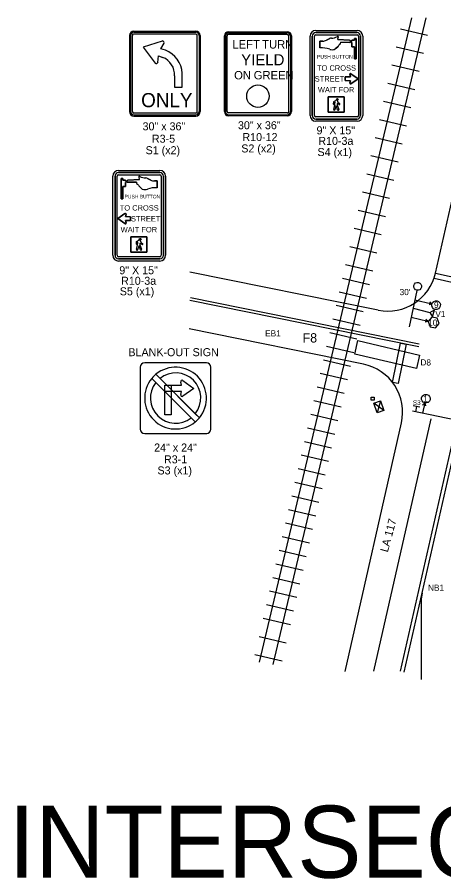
# Model space of a CAD drawing. Extents: x 2 to 756, y 30 to 956.
# Drawn here: x 24.8 to 202.5, y 597.3 to 956 of the extents above; entities that cross this region are included whole.
import ezdxf

# ---------------------------------------------------------------- set-up
doc = ezdxf.new("R2010")
doc.units = 0
for name, color, linetype in [('RW Markers', 7, 'Continuous'), ('TSI Intersection', 7, 'Continuous'), ('TSI Signal', 7, 'Continuous')]:
    doc.layers.add(name, color=color, linetype=linetype)

msp = doc.modelspace()

# ---------------------------------------------------------------- linework, layer by layer
at = {"layer": 'RW Markers'}
for p, q in [((71.53, 948.43), (71.53, 916.74)), ((72.02, 948.43), (72.02, 916.74)), ((72.42, 949.38), (72.42, 949.38)), ((72.94, 948.86), (72.42, 949.38)), ((72.94, 948.86), (72.42, 949.38)), ((72.76, 916.74), (72.76, 948.43)), ((73.37, 950.27), (99.16, 950.27)), ((73.37, 949.78), (99.16, 949.78)), ((99.16, 949.04), (73.37, 949.04)), ((99.77, 916.74), (99.77, 948.43)), ((100.51, 948.43), (100.51, 916.74)), ((101, 948.43), (101, 916.74)), ((111.06, 916.75), (111.06, 948.24)), ((111.49, 948.24), (111.49, 916.75)), ((112.39, 948.65), (111.88, 949.17)), ((112.39, 948.65), (111.88, 949.17)), ((112.22, 916.75), (112.22, 948.24)), ((112.81, 949.99), (137.3, 949.99)), ((112.81, 949.55), (137.3, 949.55)), ((137.3, 948.82), (112.81, 948.82)), ((137.88, 916.75), (137.88, 948.24)), ((138.61, 948.24), (138.61, 916.75)), ((139.04, 948.24), (139.04, 916.75)), ((147.67, 948.13), (147.67, 915.16)), ((148.58, 915.16), (148.58, 948.13)), ((166.33, 949.63), (149.18, 949.63)), ((149.18, 948.73), (166.33, 948.73)), ((154.94, 947.15), (153.59, 946.46)), ((153.59, 946.46), (154.94, 947.15)), ((166.93, 948.13), (166.93, 915.16)), ((167.83, 915.16), (167.83, 948.13)), ((85.19, 946.14), (77.18, 943.64)), ((77.18, 943.64), (82.23, 936.92)), ((84.56, 942.92), (85.94, 945.2)), ((85.94, 945.2), (85.89, 945.11)), ((157.26, 942.82), (158.29, 943.78)), ((158.29, 943.78), (157.26, 942.82)), ((163.22, 946.44), (158.31, 946.74)), ((158.31, 946.74), (163.22, 946.44)), ((159.59, 945.59), (163.41, 945.56)), ((163.41, 945.56), (159.59, 945.59)), ((83.38, 937.25), (83.59, 939.9)), ((83.59, 939.9), (85.36, 939.33)), ((86.55, 942.27), (84.56, 942.92)), ((83.39, 937.36), (83.38, 937.25)), ((93.51, 926.93), (93.51, 932.72)), ((90.32, 931.6), (90.32, 926.93)), ((90.32, 926.93), (93.51, 926.93)), ((156.59, 919.85), (156.63, 920.88)), ((156.59, 919.85), (156.63, 920.88)), ((156.66, 920.94), (157.54, 921.43)), ((156.66, 920.94), (157.54, 921.43)), ((157.56, 918.97), (157.1, 917.45)), ((157.56, 918.97), (157.1, 917.45)), ((158.27, 917.5), (157.73, 918.92)), ((158.27, 917.5), (157.73, 918.92)), ((158.03, 921.4), (158.03, 921.4)), ((158.95, 919.73), (158.24, 920.12)), ((158.95, 919.73), (158.24, 920.12)), ((158.69, 920.37), (159.16, 920.01)), ((158.69, 920.37), (159.16, 920.01)), ((99.16, 916.13), (73.37, 916.13)), ((73.37, 915.39), (99.16, 915.39)), ((73.37, 914.9), (99.16, 914.9)), ((100.12, 915.79), (99.59, 916.31)), ((100.12, 915.79), (99.59, 916.31)), ((137.3, 916.17), (112.81, 916.17)), ((112.81, 915.44), (137.3, 915.44)), ((137.3, 915), (112.81, 915)), ((138.22, 915.82), (137.71, 916.34)), ((138.22, 915.82), (137.71, 916.34)), ((166.33, 914.56), (149.18, 914.56)), ((149.18, 913.65), (166.33, 913.65)), ((65.5, 889.87), (65.5, 856.9)), ((66.4, 856.9), (66.4, 889.87)), ((84.15, 891.38), (67, 891.38)), ((67, 890.47), (84.15, 890.47)), ((84.75, 889.87), (84.75, 856.9)), ((85.65, 856.9), (85.65, 889.87)), ((74.4, 887.33), (70.59, 887.31)), ((70.59, 887.31), (74.4, 887.33)), ((70.78, 888.19), (75.69, 888.49)), ((75.69, 888.49), (70.78, 888.19)), ((79.05, 888.9), (80.41, 888.2)), ((80.41, 888.2), (79.05, 888.9)), ((76.73, 884.57), (75.71, 885.53)), ((75.71, 885.53), (76.73, 884.57)), ((74.41, 861.6), (74.45, 862.63)), ((74.41, 861.6), (74.45, 862.63)), ((74.48, 862.69), (75.36, 863.18)), ((74.48, 862.69), (75.36, 863.18)), ((75.85, 863.14), (75.85, 863.14)), ((76.77, 861.47), (76.06, 861.87)), ((76.77, 861.47), (76.06, 861.87)), ((76.51, 862.11), (76.98, 861.76)), ((76.51, 862.11), (76.98, 861.76)), ((75.38, 860.72), (74.92, 859.2)), ((75.38, 860.72), (74.92, 859.2)), ((76.09, 859.25), (75.56, 860.66)), ((76.09, 859.25), (75.56, 860.66)), ((84.15, 856.3), (67, 856.3)), ((67, 855.4), (84.15, 855.4)), ((103.59, 812.17), (77.87, 812.17)), ((76.03, 810.33), (76.03, 784.57)), ((100.65, 789.26), (82.55, 807.38)), ((82.55, 807.38), (84.25, 805.68)), ((105.43, 784.57), (105.43, 810.33)), ((80.81, 805.65), (98.91, 787.53)), ((80.81, 805.65), (82.51, 803.95)), ((98.95, 790.96), (84.25, 805.68)), ((93.25, 802.86), (92.88, 804.12)), ((93.78, 804.76), (98.38, 801.5)), ((86.22, 802.86), (93.25, 802.86)), ((86.22, 800.15), (86.22, 802.86)), ((86.22, 790.53), (86.22, 802.86)), ((86.22, 802.86), (88.94, 802.86)), ((93.25, 800.15), (86.22, 800.15)), ((88.94, 802.86), (88.94, 790.53)), ((92.88, 798.89), (93.25, 800.15)), ((98.38, 801.5), (93.78, 798.25)), ((88.94, 790.53), (86.22, 790.53)), ((97.21, 789.23), (98.91, 787.53)), ((98.95, 790.96), (100.65, 789.26)), ((77.87, 782.74), (103.59, 782.74)), ((103.69, 782.74), (103.84, 782.59))]:
    msp.add_line(p, q, dxfattribs=at)
for points in [[(146.77, 915.16), (146.77, 948.13)], [(147.67, 915.16), (147.67, 948.13)], [(148.58, 915.16), (148.58, 948.13)], [(149.18, 950.53), (166.33, 950.53)], [(149.18, 949.63), (166.33, 949.63)], [(149.18, 948.73), (166.33, 948.73)], [(165.31, 938.65), (165.31, 943.74), (164.17, 943.74), (164.17, 945.49), (163.81, 945.49), (163.81, 946.01), (164.17, 946.01), (164.17, 946.15), (164.17, 946.45), (165.26, 946.45), (165.26, 947.12), (165.93, 947.12), (165.93, 938.65), (165.37, 938.65), (165.31, 938.65)], [(166.93, 948.13), (166.93, 915.16)], [(167.83, 948.13), (167.83, 915.16)], [(168.73, 948.13), (168.73, 915.16)], [(152.08, 946.13), (150.89, 946.13), (150.89, 943.23)], [(150.89, 943.23), (150.89, 946.13), (152.08, 946.13)], [(163.3, 928.67), (163.58, 929.61), (161.43, 929.63), (161.43, 931.21), (163.57, 931.21), (163.28, 932.24)], [(163.28, 932.24), (163.57, 931.21), (161.43, 931.21), (161.43, 929.63), (163.58, 929.61), (163.3, 928.67)], [(163.82, 932.52), (166.78, 930.43), (163.81, 928.37)], [(163.81, 928.37), (166.78, 930.43), (163.82, 932.52)], [(154.31, 916.54), (160.99, 916.54), (160.99, 922.88), (154.31, 922.88), (154.31, 916.54)], [(156.64, 917.66), (157.11, 919.41), (157.15, 920.36), (157.19, 920.58), (157.07, 920.61), (156.92, 919.8)], [(156.64, 917.66), (157.11, 919.41), (157.15, 920.36), (157.19, 920.58), (157.07, 920.61), (156.92, 919.8)], [(158.01, 919.97), (158.06, 919.52), (158.75, 917.68)], [(158.01, 919.97), (158.06, 919.52), (158.75, 917.68)], [(166.33, 914.56), (149.18, 914.56)], [(166.33, 913.65), (149.18, 913.65)], [(166.33, 912.75), (149.18, 912.75)], [(64.59, 856.9), (64.59, 889.87)], [(65.5, 856.9), (65.5, 889.87)], [(66.4, 856.9), (66.4, 889.87)], [(67, 892.28), (84.15, 892.28)], [(67, 891.38), (84.15, 891.38)], [(67, 890.47), (84.15, 890.47)], [(84.75, 889.87), (84.75, 856.9)], [(85.65, 889.87), (85.65, 856.9)], [(86.55, 889.87), (86.55, 856.9)], [(68.69, 880.39), (68.69, 885.49), (69.83, 885.49), (69.83, 887.24), (70.19, 887.24), (70.19, 887.75), (69.83, 887.75), (69.83, 887.89), (69.83, 888.2), (68.73, 888.2), (68.73, 888.87), (68.07, 888.87), (68.07, 880.4), (68.63, 880.4), (68.69, 880.39)], [(81.91, 887.88), (83.11, 887.87), (83.11, 884.98)], [(83.11, 884.98), (83.11, 887.87), (81.91, 887.88)], [(69.61, 870.1), (66.65, 872.18), (69.62, 874.25)], [(69.62, 874.25), (66.65, 872.18), (69.61, 870.1)], [(70.13, 873.94), (69.85, 873.01), (71.99, 872.98), (71.99, 871.4), (69.85, 871.4), (70.15, 870.38)], [(70.15, 870.38), (69.85, 871.4), (71.99, 871.4), (71.99, 872.98), (69.85, 873.01), (70.13, 873.94)], [(72.13, 858.28), (78.81, 858.28), (78.81, 864.63), (72.13, 864.63), (72.13, 858.28)], [(74.47, 859.41), (74.93, 861.16), (74.97, 862.1), (75.01, 862.33), (74.89, 862.35), (74.75, 861.55)], [(74.47, 859.41), (74.93, 861.16), (74.97, 862.1), (75.01, 862.33), (74.89, 862.35), (74.75, 861.55)], [(75.83, 861.72), (75.88, 861.27), (76.57, 859.43)], [(75.83, 861.72), (75.88, 861.27), (76.57, 859.43)], [(84.15, 856.3), (67, 856.3)], [(84.15, 855.4), (67, 855.4)], [(84.15, 854.5), (67, 854.5)]]:
    msp.add_lwpolyline(points, dxfattribs=at)
for points in [[(165.37, 938.65), (165.93, 938.65), (165.93, 947.12), (165.26, 947.12), (165.26, 946.45), (164.17, 946.45), (164.17, 946.15), (164.17, 946.15), (164.17, 946.01), (163.81, 946.01), (163.81, 945.49), (164.17, 945.49), (164.17, 943.74), (165.31, 943.74), (165.31, 938.65)], [(154.31, 922.88), (160.99, 922.88), (160.99, 916.54), (154.31, 916.54)], [(68.63, 880.4), (68.07, 880.4), (68.07, 888.87), (68.73, 888.87), (68.73, 888.2), (69.83, 888.2), (69.83, 887.89), (69.83, 887.89), (69.83, 887.75), (70.19, 887.75), (70.19, 887.24), (69.83, 887.24), (69.83, 885.49), (68.69, 885.49), (68.69, 880.39)], [(72.13, 864.63), (78.81, 864.63), (78.81, 858.28), (72.13, 858.28)]]:
    msp.add_lwpolyline(points, close=True, dxfattribs=at)
for centre, radius in [((125.05, 923.17), 4.66), ((158.14, 921.85), 0.373), ((158.14, 921.85), 0.373), ((75.96, 863.6), 0.373), ((75.96, 863.6), 0.373)]:
    msp.add_circle(centre, radius, dxfattribs=at)
for centre, radius, start, end in [((73.37, 948.43), 1.84, 90, 180), ((73.37, 948.43), 1.35, 135, 180), ((73.37, 948.43), 1.35, 90, 135), ((73.37, 948.43), 0.614, 135, 180), ((73.37, 948.43), 0.614, 90, 135), ((99.16, 948.43), 1.84, 0, 90), ((99.16, 948.43), 1.35, 0, 90), ((99.16, 948.43), 0.614, 0, 90), ((112.81, 948.24), 1.75, 90, 180), ((112.81, 948.24), 1.31, 135, 180), ((112.81, 948.24), 1.31, 90, 135), ((112.81, 948.24), 0.583, 135, 180), ((112.81, 948.24), 0.583, 90, 135), ((137.3, 948.24), 1.75, 0, 90), ((137.3, 948.24), 1.31, 0, 90), ((137.3, 948.24), 0.583, 0, 90), ((149.18, 948.13), 2.4, 90, 180), ((149.18, 948.13), 1.5, 90, 180), ((149.18, 948.13), 1.5, 90, 180), ((149.18, 948.13), 0.6, 90, 180), ((149.18, 948.13), 0.6, 90, 180), ((155.6, 946.24), 1.13, 87.2383, 125.7685), ((155.6, 946.24), 1.13, 87.2383, 125.7685), ((155.86, 951.53), 4.17, 267.2383, 303.4095), ((155.86, 951.53), 4.17, 267.2383, 303.4095), ((158.32, 947.85), 0.264, 4.2087, 130.8682), ((158.32, 947.85), 0.264, 4.2087, 130.8682), ((158.53, 946.89), 0.27, 124.5296, 214.5296), ((158.53, 946.89), 0.27, 124.5296, 214.5296), ((157.44, 947.78), 1.15, 324.3495, 4.2087), ((157.44, 947.78), 1.15, 324.3495, 4.2087), ((166.33, 948.13), 2.4, 0, 90), ((166.33, 948.13), 1.5, 0, 90), ((166.33, 948.13), 1.5, 360, 90), ((166.33, 948.13), 0.6, 0, 90), ((166.33, 948.13), 0.6, 360, 90), ((85.32, 945.48), 0.675, 327.5353, 100.3388), ((152.23, 949.1), 2.97, 267.0991, 297.2451), ((152.23, 949.1), 2.97, 267.0991, 297.2451), ((157.38, 945.03), 1.55, 306.1752, 334.8378), ((157.38, 945.03), 1.55, 306.1752, 334.8378), ((159.82, 943.68), 1.25, 121.9851, 146.5112), ((159.82, 943.68), 1.25, 121.9851, 146.5112), ((158.67, 945.53), 0.926, 301.9851, 3.5206), ((158.67, 945.53), 0.926, 301.9851, 3.5206), ((163.14, 945.96), 0.482, 303.211, 81.0343), ((163.14, 945.96), 0.482, 303.211, 81.0343), ((151.81, 934.86), 8.42, 68.122, 96.2987), ((151.81, 934.86), 8.42, 68.122, 96.2987), ((156.02, 946.73), 4.2, 255.2579, 283.2305), ((156.02, 946.73), 4.2, 255.2579, 283.2305), ((156.7, 943.42), 0.826, 289.8237, 313.0683), ((156.7, 943.42), 0.826, 289.8237, 313.0683), ((82.71, 937.39), 0.675, 223.9686, 356.7721), ((82.58, 932.09), 7.75, 356.3671, 69.0285), ((163.58, 932.32), 0.308, 39.0787, 195.8746), ((163.58, 932.32), 0.308, 39.0787, 195.8746), ((163.62, 928.63), 0.322, 172.8537, 304.7792), ((163.62, 928.63), 0.322, 172.8537, 304.7792), ((156.75, 919.8), 0.17, 164.3087, 359.8453), ((156.75, 919.8), 0.17, 164.3087, 359.8453), ((156.7, 920.88), 0.0716, 119.611, 178.065), ((156.7, 920.88), 0.0716, 119.611, 178.065), ((157.73, 920.78), 0.686, 64.4031, 106.6228), ((157.73, 920.78), 0.686, 64.4031, 106.6228), ((157.63, 918.88), 0.114, 20.5873, 125.3654), ((157.63, 918.88), 0.114, 20.5873, 125.3654), ((158.16, 919.99), 0.157, 60.7382, 186.0708), ((158.16, 919.99), 0.157, 60.7382, 186.0708), ((157.64, 920.73), 0.771, 1.7913, 59.9863), ((157.64, 920.73), 0.771, 1.7913, 59.9863), ((158.84, 920.77), 0.429, 181.7913, 248.494), ((158.84, 920.77), 0.429, 181.7913, 248.494), ((159.06, 919.87), 0.178, 233.4278, 53.4278), ((159.06, 919.87), 0.178, 233.4278, 53.4278), ((73.37, 916.74), 1.84, 180, 270), ((73.37, 916.74), 1.35, 180, 270), ((73.37, 916.74), 0.614, 180, 270), ((99.16, 916.74), 1.84, 270, 0), ((99.16, 916.74), 0.614, 270, 315), ((99.16, 916.74), 1.35, 270, 315), ((99.16, 916.74), 0.614, 315, 0), ((99.16, 916.74), 1.35, 315, 0), ((112.81, 916.75), 1.75, 180, 270), ((112.81, 916.75), 1.31, 180, 270), ((112.81, 916.75), 0.583, 180, 270), ((137.3, 916.75), 1.75, 270, 0), ((137.3, 916.75), 0.583, 270, 315), ((137.3, 916.75), 1.31, 270, 315), ((137.3, 916.75), 0.583, 315, 0), ((137.3, 916.75), 1.31, 315, 0), ((149.18, 915.16), 2.4, 180, 270), ((149.18, 915.16), 1.5, 180, 270), ((149.18, 915.16), 1.5, 180, 270), ((149.18, 915.16), 0.6, 180, 270), ((149.18, 915.16), 0.6, 180, 270), ((156.86, 917.52), 0.252, 146.6624, 342.9764), ((156.86, 917.52), 0.252, 146.6624, 342.9764), ((158.51, 917.59), 0.256, 200.5873, 20.5873), ((158.51, 917.59), 0.256, 200.5873, 20.5873), ((166.33, 915.16), 0.6, 270, 0), ((166.33, 915.16), 1.5, 270, 0), ((166.33, 915.16), 2.4, 270, 0), ((166.33, 915.16), 1.5, 270, 0), ((166.33, 915.16), 0.6, 270, 0), ((67, 889.87), 2.4, 90, 180), ((67, 889.87), 1.5, 90, 180), ((67, 889.87), 1.5, 90, 180), ((67, 889.87), 0.6, 90, 180), ((67, 889.87), 0.6, 90, 180), ((75.67, 889.6), 0.264, 49.1318, 175.7913), ((75.67, 889.6), 0.264, 49.1318, 175.7913), ((78.14, 893.27), 4.17, 236.5905, 272.7617), ((78.14, 893.27), 4.17, 236.5905, 272.7617), ((84.15, 889.87), 2.4, 0, 90), ((84.15, 889.87), 1.5, 0, 90), ((84.15, 889.87), 1.5, 360, 90), ((84.15, 889.87), 0.6, 0, 90), ((84.15, 889.87), 0.6, 360, 90), ((70.85, 887.71), 0.482, 98.9657, 236.789), ((70.85, 887.71), 0.482, 98.9657, 236.789), ((75.33, 887.28), 0.926, 176.4794, 238.0149), ((75.33, 887.28), 0.926, 176.4794, 238.0149), ((74.18, 885.43), 1.25, 33.4888, 58.0149), ((74.18, 885.43), 1.25, 33.4888, 58.0149), ((76.62, 886.78), 1.55, 205.1622, 233.8248), ((76.62, 886.78), 1.55, 205.1622, 233.8248), ((76.55, 889.53), 1.15, 175.7913, 215.6505), ((76.55, 889.53), 1.15, 175.7913, 215.6505), ((75.47, 888.64), 0.27, 325.4704, 55.4704), ((75.47, 888.64), 0.27, 325.4704, 55.4704), ((78.39, 887.99), 1.13, 54.2315, 92.7617), ((78.39, 887.99), 1.13, 54.2315, 92.7617), ((81.76, 890.84), 2.97, 242.7549, 272.9009), ((81.76, 890.84), 2.97, 242.7549, 272.9009), ((77.3, 885.17), 0.826, 226.9317, 250.1763), ((77.3, 885.17), 0.826, 226.9317, 250.1763), ((77.98, 888.48), 4.2, 256.7695, 284.7421), ((77.98, 888.48), 4.2, 256.7695, 284.7421), ((82.18, 876.61), 8.42, 83.7013, 111.878), ((82.18, 876.61), 8.42, 83.7013, 111.878), ((69.81, 873.98), 0.322, 352.8537, 124.7792), ((69.81, 873.98), 0.322, 352.8537, 124.7792), ((69.85, 870.29), 0.308, 219.0787, 15.8746), ((69.85, 870.29), 0.308, 219.0787, 15.8746), ((74.58, 861.55), 0.17, 164.3087, 359.8453), ((74.58, 861.55), 0.17, 164.3087, 359.8453), ((74.52, 862.62), 0.0716, 119.611, 178.065), ((74.52, 862.62), 0.0716, 119.611, 178.065), ((75.55, 862.53), 0.686, 64.4031, 106.6228), ((75.55, 862.53), 0.686, 64.4031, 106.6228), ((75.99, 861.74), 0.157, 60.7382, 186.0708), ((75.99, 861.74), 0.157, 60.7382, 186.0708), ((75.47, 862.48), 0.771, 1.7913, 59.9863), ((75.47, 862.48), 0.771, 1.7913, 59.9863), ((76.66, 862.51), 0.429, 181.7913, 248.494), ((76.66, 862.51), 0.429, 181.7913, 248.494), ((76.88, 861.62), 0.178, 233.4278, 53.4278), ((76.88, 861.62), 0.178, 233.4278, 53.4278), ((74.68, 859.27), 0.252, 146.6624, 342.9764), ((74.68, 859.27), 0.252, 146.6624, 342.9764), ((75.45, 860.62), 0.114, 20.5873, 125.3654), ((75.45, 860.62), 0.114, 20.5873, 125.3654), ((76.33, 859.34), 0.256, 200.5873, 20.5873), ((76.33, 859.34), 0.256, 200.5873, 20.5873), ((67, 856.9), 2.4, 180, 270), ((67, 856.9), 1.5, 180, 270), ((67, 856.9), 1.5, 180, 270), ((67, 856.9), 0.6, 180, 270), ((67, 856.9), 0.6, 180, 270), ((84.15, 856.9), 0.6, 270, 0), ((84.15, 856.9), 1.5, 270, 0), ((84.15, 856.9), 2.4, 270, 0), ((84.15, 856.9), 1.5, 270, 0), ((84.15, 856.9), 0.6, 270, 0), ((77.87, 810.33), 1.84, 90, 180), ((103.59, 810.33), 1.84, 0, 90), ((90.73, 797.45), 12.87, 129.4882, 140.4402), ((90.73, 797.45), 12.87, 320.4402, 129.4882), ((90.73, 797.45), 10.48, 321.6943, 128.2341), ((90.73, 797.45), 10.48, 321.6943, 128.2341), ((90.73, 797.45), 12.87, 140.4402, 309.4882), ((90.73, 797.45), 10.48, 141.6943, 308.2341), ((90.73, 797.45), 10.48, 141.6943, 308.2341), ((90.73, 797.45), 10.48, 141.6943, 308.2341), ((90.73, 797.45), 10.48, 141.6943, 308.2341), ((90.73, 797.45), 10.48, 141.6943, 308.2341), ((93.44, 804.28), 0.582, 54.7262, 196.2527), ((93.44, 798.73), 0.582, 163.7342, 305.2738), ((90.73, 797.45), 12.87, 309.4882, 320.4402), ((77.87, 784.57), 1.84, 180, 270), ((103.59, 784.57), 1.84, 270, 0)]:
    msp.add_arc(centre, radius, start, end, dxfattribs=at)
msp.add_ellipse((82.58, 932.09), major_axis=(10.93, 0.58), ratio=0.997981, start_param=0.005183, end_param=1.146957, dxfattribs=at)
at = {"layer": 'TSI Intersection'}
for p, q in [((125.68, 687.53), (189.17, 955.85)), ((131.42, 686.52), (195.14, 955.82)), ((199.02, 849.5), (223.19, 956.04)), ((184.43, 951.26), (195.75, 948.63)), ((182.67, 943.71), (193.99, 941.07)), ((180.91, 936.16), (192.23, 933.52)), ((179.16, 928.6), (190.48, 925.97)), ((177.4, 921.05), (188.72, 918.42)), ((175.64, 913.5), (186.96, 910.86)), ((173.88, 905.95), (185.2, 903.31)), ((172.12, 898.4), (183.44, 895.76)), ((170.36, 890.84), (181.68, 888.21)), ((168.61, 883.29), (179.93, 880.66)), ((166.85, 875.74), (178.17, 873.1)), ((165.09, 868.19), (176.41, 865.55)), ((163.33, 860.63), (174.65, 858)), ((161.57, 853.08), (172.89, 850.45)), ((175.13, 834.05), (96.62, 849.92)), ((160.25, 847.42), (171.58, 844.78)), ((158.94, 841.75), (170.26, 839.12)), ((192.04, 818.77), (96.73, 838.03)), ((192.3, 819.91), (96.94, 839.18)), ((157.62, 836.09), (168.94, 833.45)), ((156.3, 830.42), (167.62, 827.79)), ((169.04, 811.55), (96.41, 826.23)), ((154.98, 824.76), (166.3, 822.13)), ((153.66, 819.1), (164.98, 816.46)), ((152.34, 813.43), (163.66, 810.8)), ((151.02, 807.77), (162.34, 805.13)), ((149.71, 802.1), (161.03, 799.47)), ((148.39, 796.44), (159.71, 793.8)), ((147.07, 790.78), (158.39, 788.14)), ((161.38, 683.66), (184.85, 787.1)), ((173.32, 683.69), (197.17, 788.79)), ((184.46, 683.72), (208.01, 787.53)), ((185.97, 683.38), (209.62, 787.16)), ((145.75, 785.11), (157.07, 782.48)), ((144.43, 779.45), (155.75, 776.81)), ((143.11, 773.78), (154.43, 771.15)), ((141.79, 768.12), (153.11, 765.48)), ((140.47, 762.45), (151.79, 759.82)), ((139.16, 756.79), (150.48, 754.15)), ((137.84, 751.13), (149.16, 748.49)), ((136.52, 745.46), (147.84, 742.83)), ((135.2, 739.8), (146.52, 737.16)), ((133.88, 734.13), (145.2, 731.5)), ((132.56, 728.47), (143.88, 725.83)), ((131.24, 722.8), (142.56, 720.17)), ((129.93, 717.14), (141.25, 714.51)), ((128.61, 711.48), (139.93, 708.84)), ((193.07, 712.8), (193.07, 680.29)), ((127.29, 705.81), (138.61, 703.18)), ((125.53, 698.26), (136.85, 695.62)), ((123.77, 690.71), (135.09, 688.07))]:
    msp.add_line(p, q, dxfattribs=at)
for points in [[(199.01, 849.54), (221.79, 844.45), (221.28, 842.18), (198.5, 847.27)], [(181.19, 803.94), (184.5, 820.34), (186.78, 819.88), (183.47, 803.48)]]:
    msp.add_lwpolyline(points, close=True, dxfattribs=at)
for centre, radius, start, end in [((179.17, 854.01), 20.35, 258.5744, 347.2151), ((165, 791.6), 20.35, 347.2151, 78.5744), ((208.58, 712.8), 15.51, 167.1601, 180)]:
    msp.add_arc(centre, radius, start, end, dxfattribs=at)
at = {"layer": 'TSI Signal'}
for p, q in [((191.32, 842.27), (188.06, 827.17)), ((197.52, 836.62), (190.44, 838.22)), ((197.52, 836.62), (196.38, 836.29)), ((197.52, 836.62), (196.65, 837.5)), ((189.68, 834.91), (196.71, 833.12)), ((196.71, 833.12), (198.6, 834.24)), ((196.71, 833.12), (197.83, 831.24)), ((197.83, 831.24), (198.6, 834.24)), ((195.9, 829.35), (188.84, 830.95)), ((195.93, 829.34), (194.79, 829.02)), ((195.93, 829.34), (195.06, 830.22)), ((177.56, 792.23), (173.32, 795.31)), ((176.18, 796.29), (174.7, 791.26)), ((192.54, 793.66), (189.75, 794.2)), ((190.82, 791.77), (191.23, 793.9)), ((194.55, 795.43), (193.59, 791.18)), ((194.55, 795.43), (193.67, 794.56)), ((194.55, 795.43), (194.87, 794.29)), ((189.47, 792.09), (225.86, 784.54))]:
    msp.add_line(p, q, dxfattribs=at)
for points in [[(196.75, 827.13), (199.07, 826.71), (200.59, 828.51), (199.79, 830.73), (197.47, 831.14), (195.95, 829.34)], [(192.4, 815.4), (191.08, 809.74), (165.41, 815.73), (166.73, 821.39)], [(172.25, 797.8), (173.42, 797.8), (173.42, 796.62), (172.25, 796.62)], [(176.18, 796.29), (177.56, 792.23), (174.7, 791.26), (173.32, 795.31)]]:
    msp.add_lwpolyline(points, close=True, dxfattribs=at)
for centre, major_axis in [((191.6, 843.98), (0.34, 1.65)), ((199.29, 836.18), (-0.41, -1.81)), ((194.99, 797.2), (1.81, -0.41))]:
    msp.add_ellipse(centre, major_axis=major_axis, ratio=0.968348, dxfattribs=at)

# ---------------------------------------------------------------- texts
at = {"layer": 'RW Markers'}
for s, height, p in [('LEFT', 3.498, (114.41, 942.99)), ('TURN', 3.498, (126.8, 942.99)), ('YIELD', 4.665, (118.05, 935.99)), ('PUSH BUTTON', 1.5, (149.68, 938.85)), ('ON', 3.498, (115.14, 930.16)), ('GREEN', 3.498, (123.3, 930.16)), ('TO CROSS', 2.25, (149.67, 933.78)), ('STREET', 2.25, (148.72, 929.26)), ('WAIT FOR', 2.25, (150.03, 924.73)), ('ONLY', 5.875, (76.38, 918.59)), ('PUSH BUTTON', 1.5, (69.48, 880.6)), ('TO CROSS', 2.25, (67.49, 875.53)), ('STREET', 2.25, (72.15, 871.01)), ('WAIT FOR', 2.25, (67.85, 866.48))]:
    msp.add_text(s, height=height, dxfattribs=at).set_placement(p)
for s, p in [('30" x 36"', (76.98, 908.95)), ('30" x 36"', (116.72, 909.4)), ('R10-12', (118.58, 904.48)), ('9" X 15"', (149.47, 907.27)), ('R3-5', (80.87, 903.79)), ('R10-3a', (150.21, 902.89)), ('S1 (x2)', (78.25, 899)), ('S2 (x2)', (118.11, 899.74)), ('S4 (x1)', (149.87, 898.24)), ('9" X 15"', (67.29, 849.02)), ('R10-3a', (68.03, 844.64)), ('S5 (x1)', (67.48, 840.25)), ('BLANK-OUT SIGN', (71.07, 814.91)), ('24" x 24"', (81.81, 775.21)), ('R3-1', (85.9, 770.29)), ('S3 (x1)', (83.2, 765.67))]:
    msp.add_text(s, height=3.334, rotation=360, dxfattribs=at).set_placement(p)
at = {"layer": 'TSI Intersection'}
for s, height, rotation, p in [('EB1', 2.585, 360, (128.03, 823.12)), ('F8', 3.878, 360, (143.65, 820.59)), ('LA 117 ', 3.334, 74.9044, (179.15, 733.06)), ('NB1', 2.585, 360, (195.89, 717.21))]:
    msp.add_text(s, height=height, rotation=rotation, dxfattribs=at).set_placement(p)
msp.add_text('INTERSECTION IS AN EXAMPLE ONLY', height=30.006, dxfattribs=at).set_placement((21.05, 597.74))
at = {"layer": 'TSI Signal'}
for s, height, p in [("30'", 2.585, (184.07, 840.32)), ('9', 2.59, (198.41, 834.99)), ('V1', 2.585, (198.95, 831.17)), ('10', 2.585, (195.97, 827.57)), ('D8', 2.585, (192.74, 811.03)), ('S3', 1.939, (189.59, 794.6)), ('1', 2.59, (193.97, 795.97))]:
    msp.add_text(s, height=height, rotation=360, dxfattribs=at).set_placement(p)

doc.saveas('drawing.dxf')
